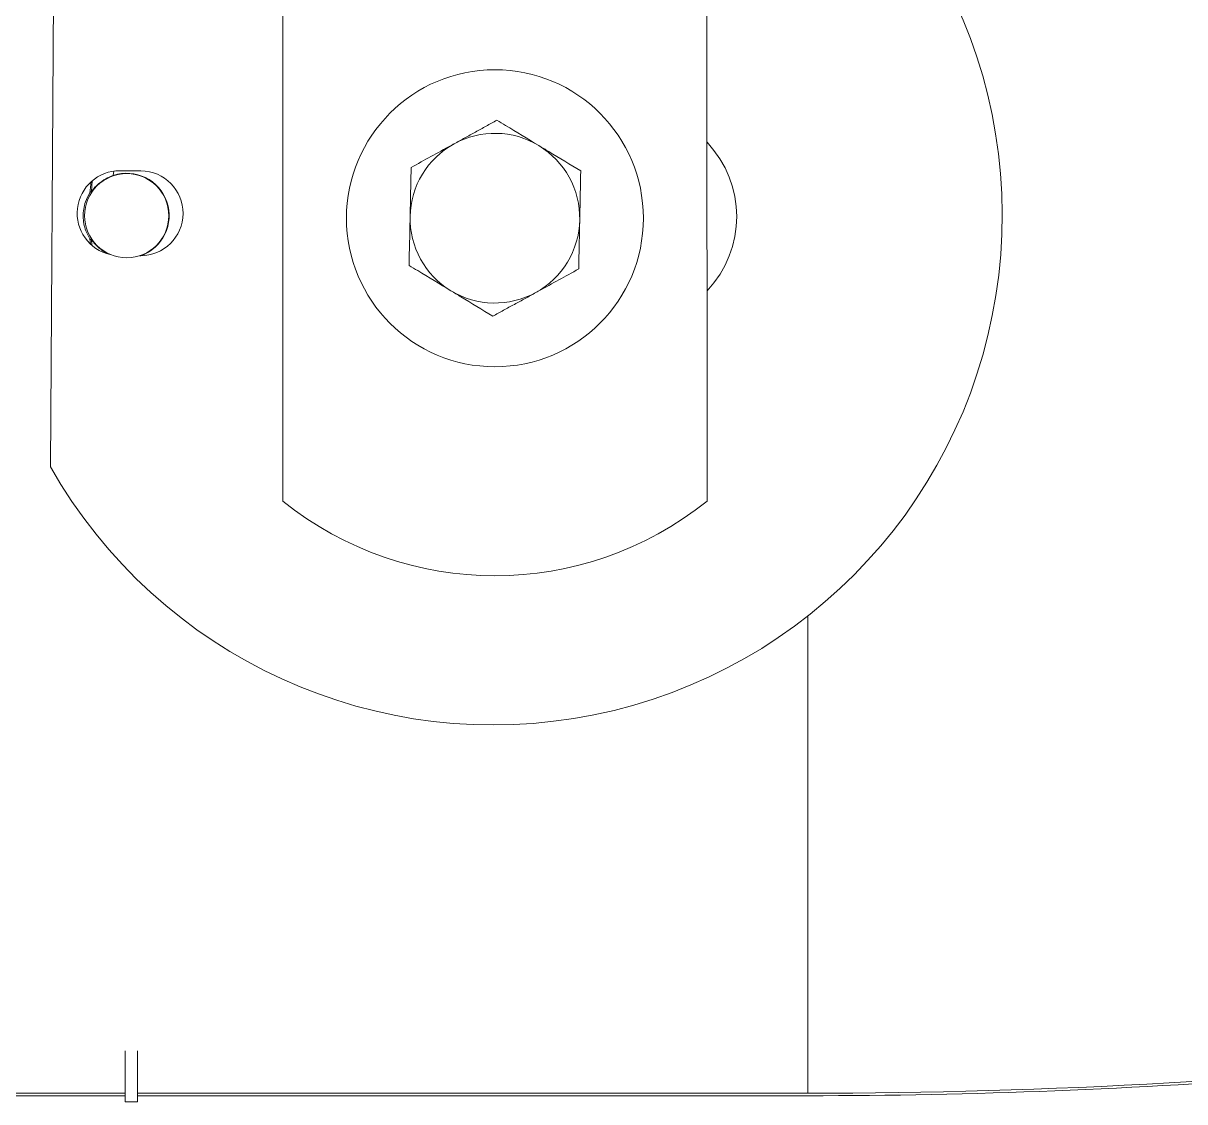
# Model space of a CAD drawing. Extents: x 12.1 to 108.7, y 1 to 80.4.
# Drawn here: x 74.861 to 78.284, y 30.074 to 33.251 of the extents above; entities that cross this region are included whole.
import ezdxf

# ---------------------------------------------------------------- set-up
doc = ezdxf.new("R2010")
doc.units = 0
doc.header["$MEASUREMENT"] = 0
doc.linetypes.add('SLD-Solid', pattern=[0])
doc.layers.add('OBJECT', color=7, linetype='CONTINUOUS')

msp = doc.modelspace()

# ---------------------------------------------------------------- linework, layer by layer
at = {"layer": 'OBJECT', "linetype": 'SLD-Solid', "lineweight": 15}
for p, q in [((75.6267, 31.8433), (75.6252, 40.1959)), ((76.8767, 31.8435), (76.8752, 40.1961)), ((74.9415, 31.9448), (74.9515, 33.4415)), ((75.1268, 32.8029), (75.1282, 32.8156)), ((75.2083, 32.8164), (75.1463, 32.8168)), ((75.0628, 32.7559), (75.0651, 32.7875)), ((75.0638, 32.5972), (75.0628, 32.6128)), ((75.2052, 32.5664), (75.2066, 32.5664)), ((77.1734, 30.0994), (77.1734, 31.5051)), ((75.1622, 30.0743), (75.1622, 30.2247)), ((75.1982, 30.0743), (75.1982, 30.2247)), ((75.1622, 30.0994), (74.7815, 30.0994)), ((75.1622, 30.092), (74.7815, 30.092)), ((77.1734, 30.0994), (75.1982, 30.0994)), ((77.1734, 30.092), (75.1982, 30.092))]:
    msp.add_line(p, q, dxfattribs=at)
for centre, radius in [((76.2515, 32.677), 0.4375), ((75.1665, 32.6844), 0.124)]:
    msp.add_circle(centre, radius, dxfattribs=at)
for centre, radius, start, end in [((76.2465, 32.6844), 1.5, 209.541, 65.1734), ((76.2515, 32.677), 0.25, 118.8056, 178.8056), ((76.2515, 32.677), 0.25, 58.8056, 118.8056), ((76.6465, 32.6817), 0.3175, 316.4435, 43.5761), ((76.2515, 32.677), 0.25, 358.8056, 58.8056), ((75.1455, 32.6918), 0.125, 89.6146, 257.3547), ((75.1665, 32.6844), 0.125, 289.2744, 108.5128), ((75.2075, 32.6914), 0.125, 269.6146, 89.6146), ((76.2515, 32.677), 0.25, 178.8056, 238.8056), ((76.2515, 32.677), 0.25, 298.8056, 358.8056), ((76.2515, 32.677), 0.25, 238.8056, 298.8056), ((76.2515, 32.624), 1, 231.3276, 308.692), ((77.1734, 48.5462), 18.4468, 270, 276.62117), ((77.1734, 48.5389), 18.4468, 270, 274.52268)]:
    msp.add_arc(centre, radius, start, end, dxfattribs=at)
for points in [[(76.2575, 32.9656), (76.1311, 32.8961)], [(76.0046, 32.8265), (76.0016, 32.6822)], [(75.058, 32.7529), (75.0615, 32.7829)], [(75.058, 32.7529), (75.0628, 32.7559)], [(76.4984, 32.5275), (76.5015, 32.6718)], [(75.0628, 32.6128), (75.058, 32.6159)], [(75.0595, 32.6017), (75.058, 32.6159)], [(76.2455, 32.3884), (76.372, 32.4579)], [(75.1622, 30.0743), (75.1982, 30.0743)]]:
    msp.add_open_spline(points, degree=1, dxfattribs=at)
for points, knots in [([(76.381, 32.8909), (76.348, 32.9108), (76.3062, 32.9361), (76.266, 32.9605), (76.2575, 32.9656)], [0, 0, 0, 0, 0.788999, 1, 1, 1, 1]), ([(76.1311, 32.8961), (76.1281, 32.8944), (76.0853, 32.8709), (76.0435, 32.8479), (76.0046, 32.8265)], [0, 0, 0, 0, 0.070214, 1, 1, 1, 1]), ([(76.5045, 32.8161), (76.4732, 32.835), (76.4325, 32.8597), (76.3907, 32.885), (76.381, 32.8909)], [0, 0, 0, 0, 0.768151, 1, 1, 1, 1]), ([(75.0628, 32.7559), (75.0632, 32.7564), (75.0642, 32.7575), (75.0708, 32.766), (75.0836, 32.7792), (75.1029, 32.793), (75.1188, 32.8002), (75.1264, 32.8028), (75.1268, 32.8029)], [0, 0, 0, 0, 0.1113777, 0.2626743, 0.5118591, 0.7731513, 0.9887924, 1, 1, 1, 1]), ([(76.5015, 32.6718), (76.5015, 32.6752), (76.5025, 32.724), (76.5035, 32.7717), (76.5045, 32.8161)], [0, 0, 0, 0, 0.070214, 1, 1, 1, 1]), ([(75.058, 32.7529), (75.0532, 32.7438), (75.0415, 32.7219), (75.036, 32.6824), (75.0425, 32.6443), (75.0537, 32.6238), (75.058, 32.6159)], [0, 0, 0, 0, 0.2144214, 0.5137147, 0.8127677, 1, 1, 1, 1]), ([(76.0016, 32.6822), (76.0015, 32.6788), (76.0005, 32.6301), (75.9995, 32.5823), (75.9986, 32.5379)], [0, 0, 0, 0, 0.070214, 1, 1, 1, 1]), ([(75.111, 32.5728), (75.1085, 32.5739), (75.0988, 32.5783), (75.0839, 32.5895), (75.0714, 32.6021), (75.0643, 32.611), (75.0633, 32.6122), (75.0628, 32.6128)], [0, 0, 0, 0, 0.0925535, 0.3627795, 0.6866231, 0.847011, 1, 1, 1, 1]), ([(75.9986, 32.5379), (76.007, 32.5328), (76.0472, 32.5084), (76.089, 32.4831), (76.122, 32.4632)], [0, 0, 0, 0, 0.211001, 1, 1, 1, 1]), ([(76.372, 32.4579), (76.375, 32.4596), (76.4177, 32.4831), (76.4595, 32.5061), (76.4984, 32.5275)], [0, 0, 0, 0, 0.070214, 1, 1, 1, 1]), ([(76.122, 32.4632), (76.1317, 32.4573), (76.1735, 32.432), (76.2142, 32.4073), (76.2455, 32.3884)], [0, 0, 0, 0, 0.231849, 1, 1, 1, 1])]:
    msp.add_open_spline(points, degree=3, knots=knots, dxfattribs=at)

doc.saveas('drawing.dxf')
